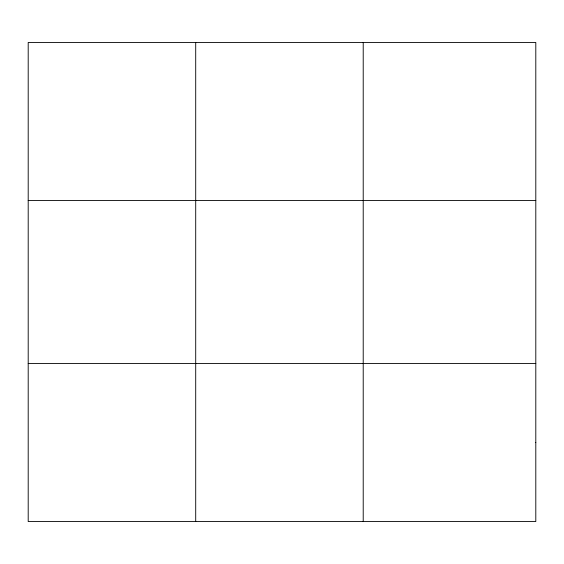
<?xml version="1.0" encoding="UTF-8"?>
<svg xmlns="http://www.w3.org/2000/svg" width="564" height="564" viewBox="0 0 564 564"><rect width="100%" height="100%" fill="white"/><g stroke="black" fill="none" stroke-linecap="round" stroke-linejoin="round"><path stroke-width="0.85" d="M195.708 42.462L195.708 521.538M363.216 42.462L363.216 521.538M28.2 200.558L535.8 200.558M28.2 363.442L535.8 363.442M535.8 442.486L535.8 521.538L28.2 521.538L28.2 42.462L535.8 42.462L535.8 442.486"/></g></svg>
